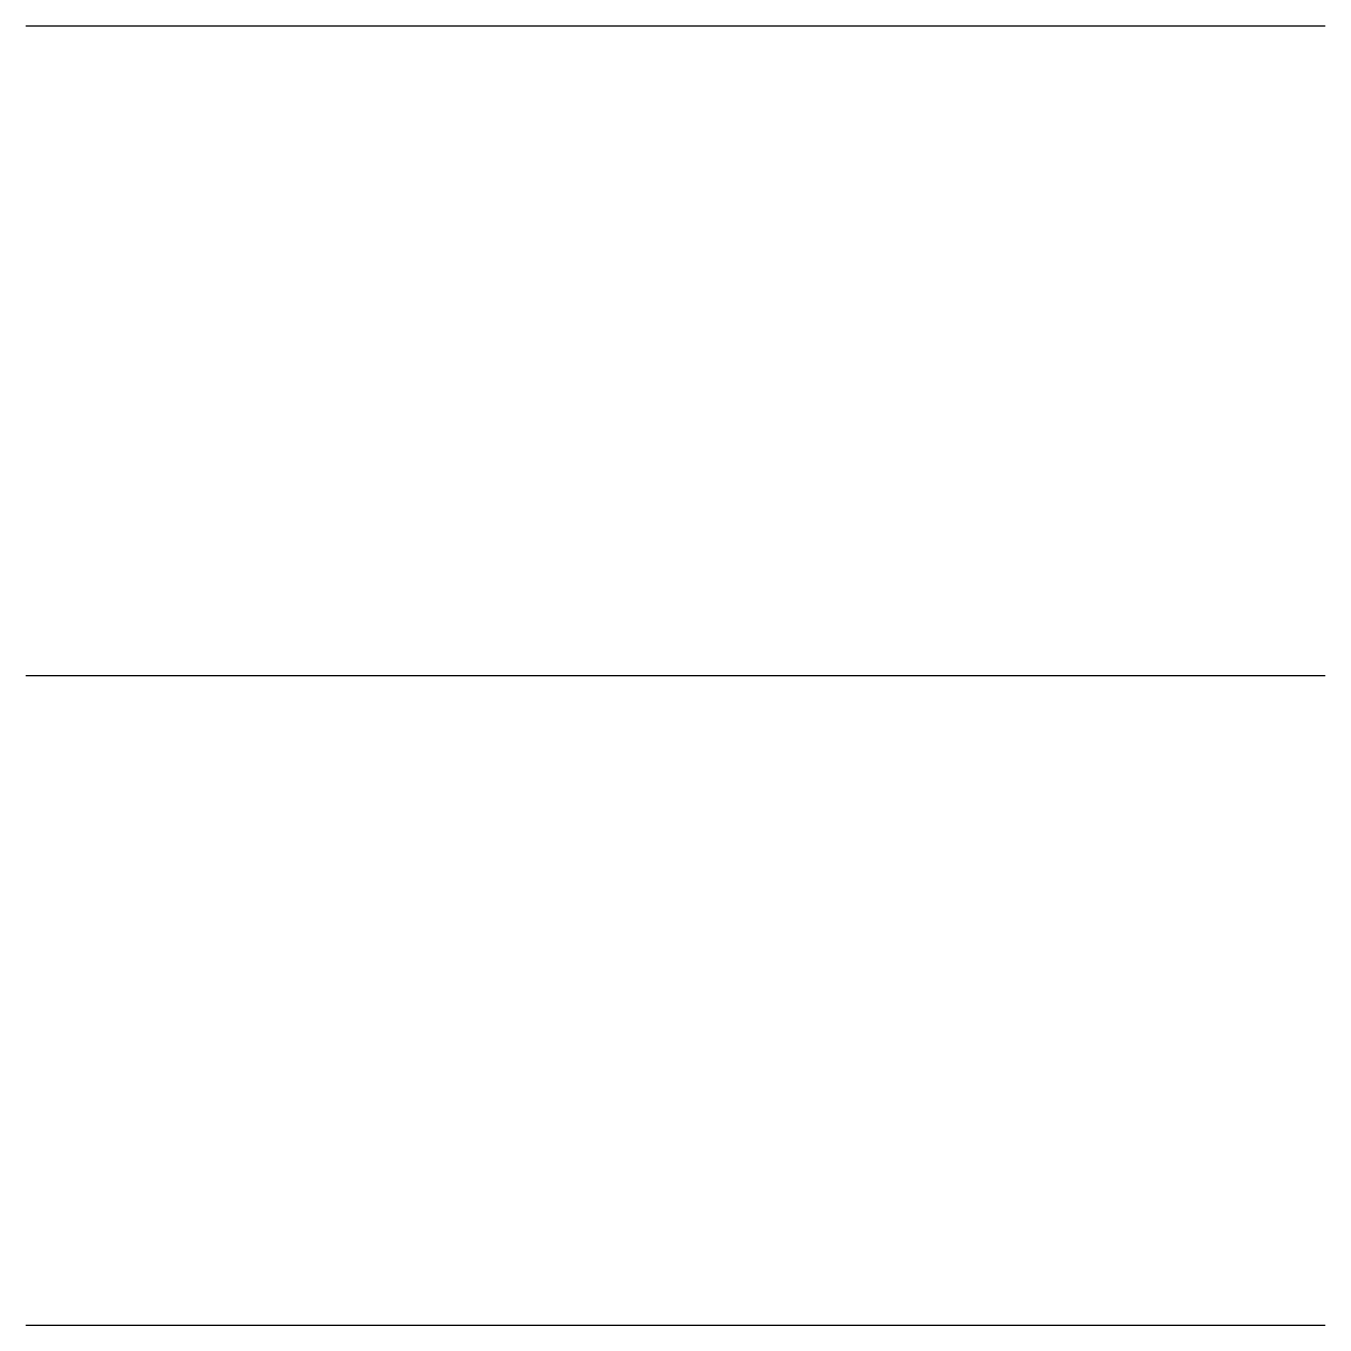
# Model space of a CAD drawing. Header units: metres. Extents: x 0 to 100, y 0 to 100.
import ezdxf

# ---------------------------------------------------------------- set-up
doc = ezdxf.new("R2010")
doc.units = ezdxf.units.M
doc.layers.add('ACI_FALLBACK', color=3, linetype='Continuous')
doc.layers.add('TRUE_LAYER', color=7, linetype='Continuous', true_color=0x123456)

msp = doc.modelspace()

# ---------------------------------------------------------------- linework, layer by layer
at = {"layer": 'ACI_FALLBACK'}
msp.add_line((0, 100), (100, 100), dxfattribs=at)
at = {"layer": 'TRUE_LAYER', "true_color": 0xabcdef, "transparency": 33554496}
msp.add_line((0, 50), (100, 50), dxfattribs=at)
at = {"layer": 'TRUE_LAYER'}
msp.add_line((0, 0), (100, 0), dxfattribs=at)

doc.saveas('drawing.dxf')
